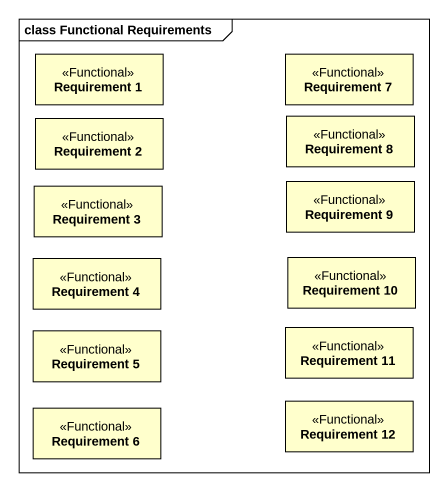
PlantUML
@startuml
mainframe class Functional Requirements
hide circle
hide empty members
class "Requirement 1" as Requirement_1 <<Functional>>
class "Requirement 7" as Requirement_7 <<Functional>>
class "Requirement 2" as Requirement_2 <<Functional>>
class "Requirement 8" as Requirement_8 <<Functional>>
class "Requirement 3" as Requirement_3 <<Functional>>
class "Requirement 9" as Requirement_9 <<Functional>>
class "Requirement 4" as Requirement_4 <<Functional>>
class "Requirement 10" as Requirement_10 <<Functional>>
class "Requirement 5" as Requirement_5 <<Functional>>
class "Requirement 11" as Requirement_11 <<Functional>>
class "Requirement 6" as Requirement_6 <<Functional>>
class "Requirement 12" as Requirement_12 <<Functional>>
@enduml
